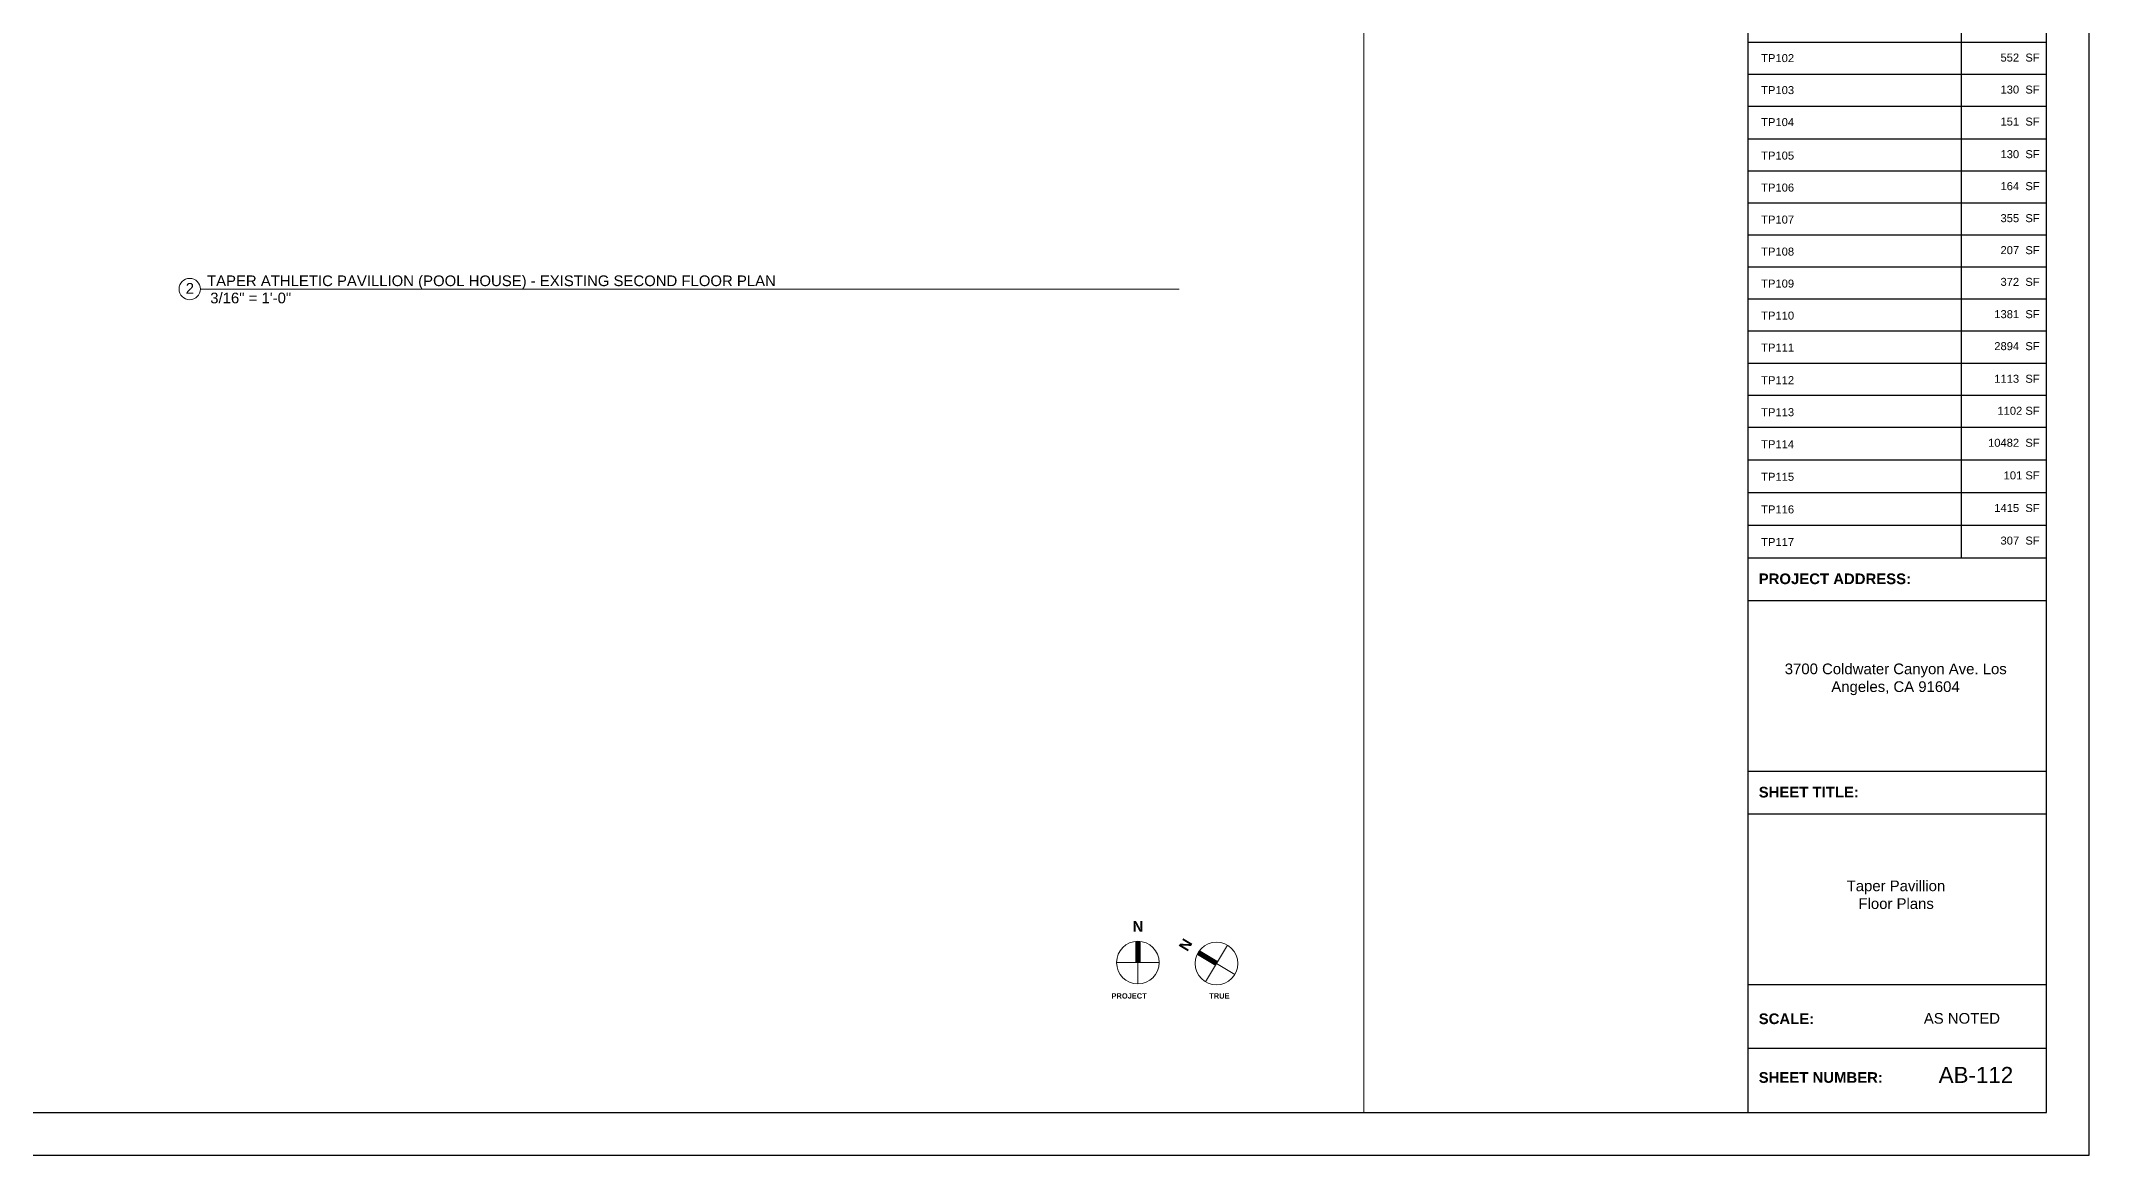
# Model space of a CAD drawing. Header units: inches. Extents: x -2078 to 106214, y -964 to 6385.
# Drawn here: x 55742 to 57278, y 2929 to 3764 of the extents above; entities that cross this region are included whole.
import ezdxf

# ---------------------------------------------------------------- set-up
doc = ezdxf.new("R2010")
doc.units = ezdxf.units.IN
doc.header["$MEASUREMENT"] = 0
for name, color, linetype, lineweight in [('A-ANNO', 2, 'Continuous', 5), ('A-DETAIL-2', 20, 'Continuous', 25), ('A-DETAIL-3', 40, 'Continuous', 15)]:
    doc.layers.add(name, color=color, linetype=linetype, lineweight=lineweight)
doc.layers.add('A-TB', color=7, linetype='Continuous')
doc.styles.add('Arial_3', font='arial.ttf', dxfattribs={"height": 0.125})
doc.styles.add('Arial_4', font='arial.ttf', dxfattribs={"height": 3})
doc.styles.add('Arial_6', font='arial.ttf', dxfattribs={"height": 0.09375})
doc.styles.add('Arial_B_2', font='arialbd.ttf', dxfattribs={"height": 0.125})
doc.styles.add('Arial_B_4', font='arialbd.ttf', dxfattribs={"height": 0.0625})

# ---------------------------------------------------------------- blocks, each defined once
blk = doc.blocks.new('JC_TB_48x36 - JC_TB_4836-1441736-Floor Plans')
at = {"layer": 'A-TB'}
for p, q in [((47.997, -11.988), (47.997, 24.012)), ((47.497, -11.488), (47.497, 23.512)), ((43.997, -4.988), (47.497, -4.988)), ((43.997, -5.488), (47.497, -5.488)), ((43.997, -7.488), (47.497, -7.488)), ((43.997, -7.988), (47.497, -7.988)), ((43.997, -9.988), (47.497, -9.988)), ((47.497, -10.738), (43.997, -10.738)), ((0.747, -11.488), (47.497, -11.488)), ((-0.003, -11.988), (47.997, -11.988))]:
    blk.add_line(p, q, dxfattribs=at)
at = {"layer": 'A-TB', "char_height": 0.125, "attachment_point": 1, "bg_fill": 3, "box_fill_scale": 1.25, "bg_fill_color": 256, "bg_fill_true_color": 13158600, "bg_fill_transparency": 0}
for s, insert, width, style in [('PROJECT ADDRESS:', (44.126, -5.172), 2.14941, 'Arial_B_2'), ('SHEET TITLE:', (44.126, -7.672), 1.42031, 'Arial_B_2'), ('SCALE:', (44.126, -10.328), 0.77959, 'Arial_B_2'), ('AS NOTED', (46.061, -10.323), 1.08259, 'Arial_3'), ('SHEET NUMBER:', (44.126, -11.016), 1.76434, 'Arial_B_2')]:
    blk.add_mtext(s, dxfattribs=dict(at, insert=insert, width=width, style=style))
at = {"layer": 'A-TB'}
blk.add_line((43.997, 23.512), (43.997, -11.488), dxfattribs=at)
blk = doc.blocks.new('Viewport - View Title-2281-Floor Plans')
at = {"layer": 'A-ANNO'}
for start, end in [(0, 180), (180, 360)]:
    blk.add_arc((-0.125, 0), 0.125, start, end, dxfattribs=at)
blk = doc.blocks.new('north arrow - north arrow-1258243-Floor Plans')
at = {"layer": 'A-ANNO'}
h = blk.add_hatch(color=256, dxfattribs=at)
edge = h.paths.add_edge_path()
edge.add_line((0.031, 0), (-0.031, 0))
edge.add_line((-0.031, 0), (-0.031, 0.248))
edge.add_arc((0, 0), 0.25, 82.8192, 97.1808, ccw=False)
edge.add_line((0.031, 0.248), (0.031, 0))
at = {"layer": 'A-ANNO', "lineweight": 20}
for q in [(-0.25, 0), (0.25, 0), (0, -0.25)]:
    blk.add_line((0, 0), q, dxfattribs=at)
at = {"layer": 'A-ANNO'}
blk.add_circle((0, 0), 0.25, dxfattribs=at)
at = {"layer": 'A-ANNO', "insert": (-0.062, 0.486), "char_height": 0.125, "width": 0.1515, "attachment_point": 1, "style": 'Arial_B_2', "bg_fill": 3, "box_fill_scale": 1.25, "bg_fill_color": 256, "bg_fill_true_color": 13158600, "bg_fill_transparency": 0}
blk.add_mtext('\\fArial|b1|i0|c0|p34|;N', dxfattribs=at)

msp = doc.modelspace()

# ---------------------------------------------------------------- texts
at = {"layer": 'A-ANNO', "attachment_point": 1}
for s, insert, char_height, width, style in [('2', (55850.461, 3582.711), 8, 7.474, 'Arial_3'), ('TAPER ATHLETIC PAVILLION (POOL HOUSE) - EXISTING SECOND FLOOR PLAN', (55866.415, 3588.379), 8, 428.05448, 'Arial_3'), (' 3/16" = 1\'-0"', (55865.724, 3575.483), 8, 77.366, 'Arial_3'), ('PROJECT', (56544.764, 3049.996), 4, 32.724, 'Arial_B_4'), ('TRUE', (56618.082, 3049.996), 4, 18.988, 'Arial_B_4')]:
    msp.add_mtext(s, dxfattribs=dict(at, insert=insert, char_height=char_height, width=width, style=style))
at = {"layer": 'A-TB', "insert": (57165.12, 2994.751), "char_height": 12, "width": 67.872, "attachment_point": 1, "style": 'Arial_4', "bg_fill": 3, "box_fill_scale": 1.25, "bg_fill_color": 256, "bg_fill_true_color": 13158600, "bg_fill_transparency": 0}
msp.add_mtext('AB-112', dxfattribs=at)

# ---------------------------------------------------------------- next in the draw order: block references
at = {"layer": 'A-TB', "xscale": 64, "yscale": 64, "zscale": 64}
msp.add_blockref('JC_TB_48x36 - JC_TB_4836-1441736-Floor Plans', (54206.08, 3695.863), dxfattribs=at)

# ---------------------------------------------------------------- next in the draw order: linework, layer by layer
at = {"layer": 'A-ANNO', "lineweight": 9}
msp.add_line((55861.466, 3578.173), (56595.47, 3578.173), dxfattribs=at)
at = {"layer": 'A-DETAIL-2'}
for p, q in [((57181.88, 3787.397), (57181.88, 3376.663)), ((57021.88, 3763.397), (57245.88, 3763.397)), ((57021.88, 3739.397), (57245.88, 3739.397)), ((57021.88, 3715.397), (57245.88, 3715.397)), ((57021.88, 3690.941), (57245.88, 3690.941)), ((57021.88, 3666.941), (57245.88, 3666.941)), ((57021.88, 3642.941), (57245.88, 3642.941)), ((57021.88, 3618.941), (57245.88, 3618.941)), ((57021.88, 3594.941), (57245.88, 3594.941)), ((57021.88, 3570.941), (57245.88, 3570.941)), ((57021.88, 3570.941), (57245.88, 3570.941)), ((57021.88, 3546.941), (57245.88, 3546.941)), ((57021.88, 3522.486), (57245.88, 3522.486)), ((57021.88, 3498.486), (57245.88, 3498.486)), ((57021.88, 3498.486), (57245.88, 3498.486)), ((57021.88, 3474.486), (57245.88, 3474.486)), ((57021.88, 3450.03), (57245.88, 3450.03)), ((57021.88, 3425.574), (57245.88, 3425.574)), ((57021.88, 3401.119), (57245.88, 3401.119)), ((57021.88, 3376.663), (57245.88, 3376.663))]:
    msp.add_line(p, q, dxfattribs=at)
at = {"layer": 'A-DETAIL-3', "lineweight": 9}
for p, q in [((56733.88, 5200.663), (56733.88, 2960.663)), ((57021.88, 3819.397), (57021.88, 3376.663)), ((57245.88, 3376.663), (57245.88, 3819.397))]:
    msp.add_line(p, q, dxfattribs=at)

# ---------------------------------------------------------------- next in the draw order: block references
at = {"layer": 'A-ANNO', "xscale": 64, "yscale": 64, "zscale": 64}
for name, p in [('Viewport - View Title-2281-Floor Plans', (55861.466, 3578.173)), ('north arrow - north arrow-1258243-Floor Plans', (56564.56, 3073.002))]:
    msp.add_blockref(name, p, dxfattribs=at)

# ---------------------------------------------------------------- next in the draw order: texts
at = {"layer": 'A-ANNO', "char_height": 6, "attachment_point": 1, "style": 'Arial_6'}
for s, insert, width in [('TP102', (57031.998, 3754.391), 35.35), ('552  SF', (57211.481, 3754.802), 35.754), ('TP103', (57031.998, 3730.391), 35.35), ('130  SF', (57211.481, 3730.802), 35.754), ('TP104', (57031.998, 3706.391), 35.35), ('151  SF', (57211.481, 3706.802), 35.754), ('TP105', (57031.998, 3681.281), 54.54), ('130  SF', (57211.481, 3682.347), 35.754), ('TP106', (57031.998, 3657.281), 54.54), ('164  SF', (57211.481, 3658.347), 35.754), ('TP107', (57031.998, 3633.281), 91.708), ('355  SF', (57211.481, 3634.347), 35.754), ('207  SF', (57211.481, 3610.347), 35.754), ('TP108', (57031.998, 3609.281), 91.708), ('TP109', (57031.998, 3585.281), 27.674), ('372  SF', (57211.481, 3586.574), 35.754), ('TP110', (57031.998, 3561.281), 67.064), ('1381  SF', (57206.814, 3562.347), 41.41), ('TP111', (57031.998, 3537.281), 21.816), ('2894  SF', (57206.814, 3538.347), 41.41), ('TP112', (57031.998, 3512.825), 121.604), ('1113  SF', (57206.814, 3513.891), 41.41), ('TP113', (57031.998, 3488.825), 121.604), ('1102 SF', (57209.147, 3489.891), 38.582), ('TP114', (57031.998, 3464.825), 79.992), ('10482  SF', (57202.147, 3465.891), 47.066), ('101 SF', (57213.814, 3441.435), 32.926), ('TP115', (57031.998, 3440.369), 82.618), ('TP116', (57031.998, 3415.914), 138.976), ('1415  SF', (57206.814, 3416.98), 41.41), ('TP117', (57031.998, 3391.458), 112.918), ('307  SF', (57211.481, 3392.524), 35.754)]:
    msp.add_mtext(s, dxfattribs=dict(at, insert=insert, width=width))
at = {"layer": 'A-TB', "char_height": 8, "attachment_point": 1, "style": 'Arial_4', "bg_fill": 3, "box_fill_scale": 1.25, "bg_fill_color": 256, "bg_fill_true_color": 13158600, "bg_fill_transparency": 0}
for s, insert, width in [('\\pi4.76755;3700 Coldwater Canyon Ave. Los \\P\\pi39.68433;Angeles, CA 91604', (57044.913, 3297.311), 175.134), ('\\pi21.00694;Taper Pavillion\\P\\pi29.86369;Floor Plans', (57075.101, 3134.573), 114.90337)]:
    msp.add_mtext(s, dxfattribs=dict(at, insert=insert, width=width))

# ---------------------------------------------------------------- next in the draw order: block references
at = {"layer": 'A-ANNO', "xscale": 64, "yscale": 64, "zscale": 64, "rotation": 59.04639983650563}
msp.add_blockref('north arrow - north arrow-1258243-Floor Plans', (56623.511, 3072.363), dxfattribs=at)

doc.saveas('drawing.dxf')
